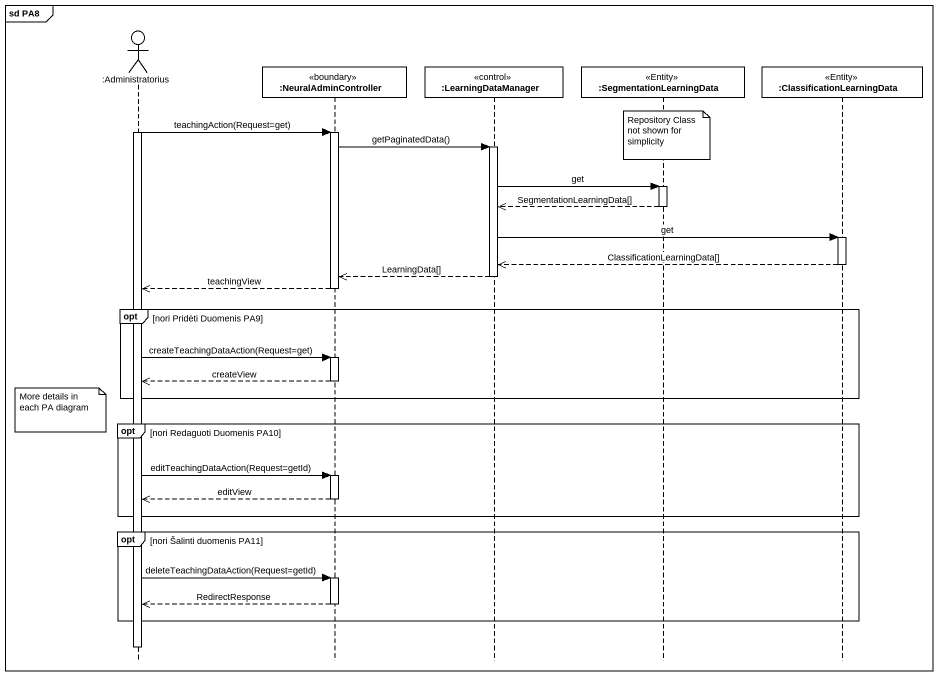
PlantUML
@startuml
mainframe sd PA8
hide footbox
actor ":Administratorius" as Administratorius
participant ":NeuralAdminController" as NeuralAdminController <<boundary>>
participant ":LearningDataManager" as LearningDataManager <<control>>
participant ":SegmentationLearningData" as SegmentationLearningData <<Entity>>
participant ":ClassificationLearningData" as ClassificationLearningData <<Entity>>

activate Administratorius
Administratorius -> NeuralAdminController : teachingAction(Request=get)
activate NeuralAdminController
note over SegmentationLearningData : Repository Class not shown for simplicity
NeuralAdminController -> LearningDataManager : getPaginatedData()
activate LearningDataManager
LearningDataManager -> SegmentationLearningData : get
activate SegmentationLearningData
SegmentationLearningData -->> LearningDataManager : SegmentationLearningData[]
deactivate SegmentationLearningData
LearningDataManager -> ClassificationLearningData : get
activate ClassificationLearningData
ClassificationLearningData -->> LearningDataManager : ClassificationLearningData[]
deactivate ClassificationLearningData
LearningDataManager -->> NeuralAdminController : LearningData[]
deactivate LearningDataManager
NeuralAdminController -->> Administratorius : teachingView
deactivate NeuralAdminController
opt nori Pridėti Duomenis PA9
  Administratorius -> NeuralAdminController : createTeachingDataAction(Request=get)
  activate NeuralAdminController
  NeuralAdminController -->> Administratorius : createView
  deactivate NeuralAdminController
end
note left of Administratorius : More details in each PA diagram
opt nori Redaguoti Duomenis PA10
  Administratorius -> NeuralAdminController : editTeachingDataAction(Request=getId)
  activate NeuralAdminController
  NeuralAdminController -->> Administratorius : editView
  deactivate NeuralAdminController
end
opt nori Šalinti duomenis PA11
  Administratorius -> NeuralAdminController : deleteTeachingDataAction(Request=getId)
  activate NeuralAdminController
  NeuralAdminController -->> Administratorius : RedirectResponse
  deactivate NeuralAdminController
end
deactivate Administratorius
@enduml
